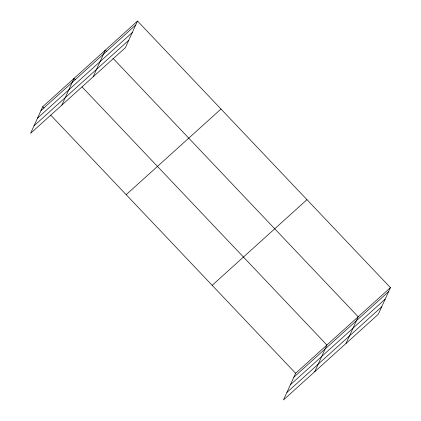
<?xml version="1.0" encoding="UTF-8"?>
<svg xmlns="http://www.w3.org/2000/svg" width="421" height="421" viewBox="0 0 421 421"><rect width="100%" height="100%" fill="white"/><g stroke="black" fill="none" stroke-linecap="round" stroke-linejoin="round"><path stroke-width="0.63" d="M137.53 21.05L42.726 106.697L30.575 133.357L125.379 47.71L137.53 21.05L390.425 287.643L378.274 314.303L283.47 399.95L295.621 373.29L390.425 287.643M61.861 105.092L74.012 78.432L75.354 79.853M93.146 76.827L105.297 50.167L106.645 51.588M314.755 371.685L326.906 345.031L82.084 86.947M346.041 343.425L358.192 316.766L112.923 58.209M40.921 110.649L135.73 25.002M37.506 118.143L132.315 32.496M33.99 125.863L128.794 40.216M126.179 194.67L220.988 109.028M212.163 285.317L306.972 199.67M293.816 377.242L388.625 291.595M290.401 384.736L385.21 299.089M286.885 392.456L381.689 306.809M42.726 106.697L44.068 108.113M50.799 115.212L295.621 373.29"/></g></svg>
